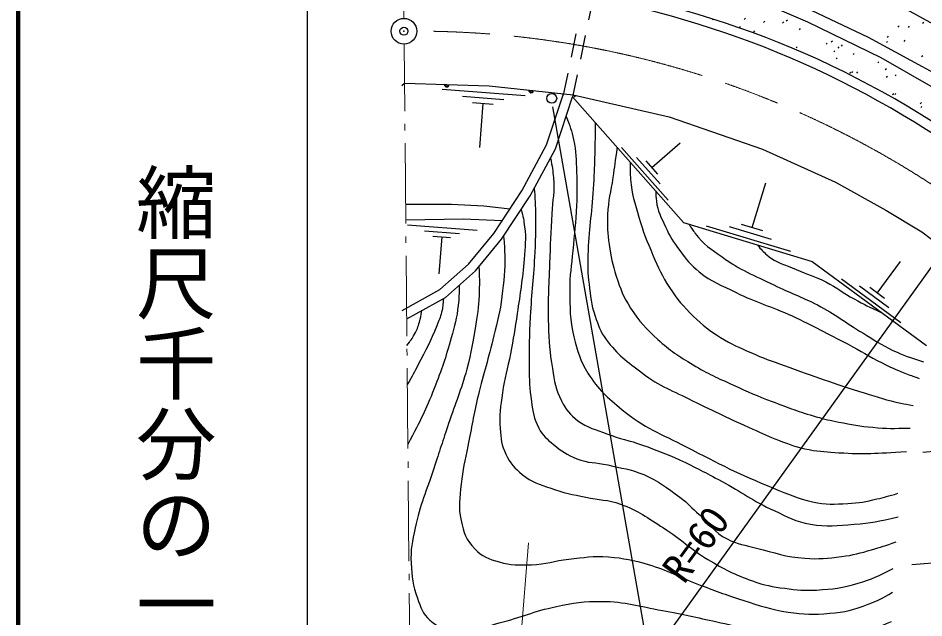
# Model space of a CAD drawing. Units: millimetres, scale not verified. Extents: x 40000 to 680000, y 20000 to 380000.
# Drawn here: x 40000 to 96384, y 262651 to 299974 of the extents above; entities that cross this region are included whole.
import ezdxf
from ezdxf.enums import TextEntityAlignment as Align

# ---------------------------------------------------------------- set-up
doc = ezdxf.new("R2010")
doc.units = ezdxf.units.MM
doc.header["$LTSCALE"] = 1000
doc.header["$PDMODE"] = 32
doc.header["$PDSIZE"] = 500
doc.linetypes.add('CHAIN', pattern=[18.5, 12, -1.5, 3.5, -1.5])
for name, color, linetype, lineweight in [('M-BGD', 7, 'Continuous', 25), ('M-BGD-HTXT', 7, 'Continuous', 13), ('M-BMK', 2, 'CHAIN', 13), ('M-BMK-SRVR', 3, 'Continuous', 25), ('M-STR-HTXT', 7, 'Continuous', 13), ('M-STR-STRC', 7, 'Continuous', 25), ('M-TTL', 2, 'Continuous', 140), ('M-TTL-BAND', 7, 'Continuous', 25)]:
    doc.layers.add(name, color=color, linetype=linetype, lineweight=lineweight)
doc.layers.add('M-OTRS', color=6, linetype='Continuous')
doc.styles.add('@ＭＳ ゴシック', font='')
doc.styles.add('ＭＳ ゴシック', font='')
doc.styles.get('@ＭＳ ゴシック').set_extended_font_data('@MS Gothic')
doc.styles.get('ＭＳ ゴシック').set_extended_font_data('MS Gothic')

msp = doc.modelspace()

# ---------------------------------------------------------------- linework, layer by layer
at = {"layer": 'M-BGD'}
for p, q in [((75792, 301231), (75510, 299863)), ((85203, 299894), (85273, 299965)), ((83218, 299867), (83237, 299886)), ((84901, 299373), (84971, 299443)), ((86408, 299710), (86479, 299781)), ((87586, 299663), (87657, 299733)), ((87819, 299805), (87890, 299876)), ((94766, 299421), (94837, 299492)), ((95426, 299393), (95496, 299463)), ((96302, 299657), (96372, 299728)), ((74724, 299004), (74421, 297534)), ((75308, 298883), (75005, 297414)), ((85794, 299109), (85865, 299180)), ((88641, 299250), (88712, 299321)), ((94119, 298778), (94190, 298848)), ((90298, 298344), (90368, 298415)), ((90619, 298495), (90690, 298565)), ((91251, 298233), (91322, 298304)), ((94048, 298455), (94119, 298526)), ((95154, 298522), (95225, 298593)), ((88434, 298119), (88505, 298190)), ((90774, 297869), (90845, 297940)), ((91040, 298114), (91110, 298185)), ((91979, 297711), (92049, 297781)), ((90925, 297443), (90996, 297513)), ((93508, 297183), (93579, 297254)), ((96242, 297586), (96313, 297656)), ((91768, 296538), (91839, 296609)), ((91895, 296575), (91965, 296645)), ((92209, 296556), (92280, 296626)), ((93984, 296770), (94054, 296841)), ((74219, 296555), (73937, 295186)), ((74803, 296435), (74520, 295066)), ((94042, 296295), (94113, 296365)), ((94597, 296384), (94667, 296455)), ((63895, 295784), (64050, 295929)), ((66397, 295552), (71560, 295164)), ((67662, 295111), (70243, 294917)), ((72892, 292080), (73951, 295256)), ((73446, 291842), (74520, 295066)), ((74550, 295210), (74684, 295046)), ((94440, 295218), (94511, 295289)), ((94569, 295213), (94639, 295284)), ((68281, 294718), (69572, 294621)), ((68926, 294670), (68720, 291916)), ((95314, 294321), (95323, 294330)), ((96155, 294647), (96226, 294718)), ((96184, 294406), (96255, 294476)), ((71366, 289218), (72892, 292080)), ((79450, 290672), (81205, 292222)), ((71882, 288911), (73446, 291842)), ((80465, 288639), (77558, 291930)), ((79958, 289656), (78504, 291301)), ((79814, 290261), (79087, 291083)), ((85695, 286936), (86543, 289734)), ((69609, 286567), (71366, 289218)), ((70091, 286208), (71882, 288911)), ((64240, 287109), (68582, 286783)), ((88107, 285442), (82860, 287031)), ((86351, 286737), (85039, 287135)), ((65304, 286738), (67475, 286575)), ((68030, 284672), (69609, 286567)), ((86901, 286189), (84277, 286983)), ((65825, 286408), (66910, 286327)), ((66368, 286367), (66194, 284052)), ((68463, 284254), (70091, 286208)), ((93471, 282865), (94919, 284832)), ((66257, 283086), (68030, 284672)), ((66607, 282593), (68463, 284254)), ((94953, 281016), (91265, 283731)), ((63898, 281783), (66257, 283086)), ((94212, 281941), (92368, 283298)), ((93932, 282526), (93010, 283205)), ((64188, 281258), (66607, 282593)), ((98798, 273148), (96324, 272947)), ((99110, 266227), (95639, 265945))]:
    msp.add_line(p, q, dxfattribs=at)
for points in [[(88746, 303716), (95093, 300639), (100479, 297671), (106167, 293756), (116883, 285842), (114960, 288480), (111415, 291118), (102100, 297657), (98033, 300076), (90889, 303716)], [(85861, 302150), (92923, 298798), (99874, 295006), (107513, 289716), (113448, 285265), (115757, 282641), (106771, 289098), (98830, 294580), (93719, 297493), (89158, 299718), (86548, 300845)]]:
    msp.add_lwpolyline(points, close=True, dxfattribs=at)
for points in [[(64050, 295929), (69316, 295758), (74550, 295210)], [(74520, 295066), (81418, 287259), (89432, 284831), (96549, 279594)], [(74550, 295210), (80536, 293823), (86339, 291813), (90877, 289759), (94011, 288021), (96246, 286674), (98672, 284840), (98844, 282730)], [(64120, 288396), (66974, 288397), (68981, 288290), (70631, 288108)], [(70130, 287353), (67702, 287456), (64130, 287402)]]:
    msp.add_lwpolyline(points, dxfattribs=at)
for centre, radius, start, end in [((65940, 245132), 57454, 54.77161, 83.2049), ((64757, 242926), 59340, 55.06476, 82.04425), ((66683, 295843), 150, 178.1407, 358.1407), ((66683, 295843), 120, 178.1407, 358.1407), ((66683, 295843), 100, 178.1407, 358.1407), ((66683, 295843), 100, 178.1407, 358.1407), ((66683, 295843), 100, 178.1407, 358.1407), ((66683, 295843), 100, 178.1407, 358.1407), ((71933, 295484), 150, 174.0322, 354.0322), ((71933, 295484), 120, 174.0322, 354.0322), ((71933, 295484), 100, 174.0322, 354.0322), ((71933, 295484), 100, 174.0322, 354.0322), ((71933, 295484), 100, 174.0322, 354.0322), ((71933, 295484), 100, 174.0322, 354.0322)]:
    msp.add_arc(centre, radius, start, end, dxfattribs=at)
for points, knots in [([(74117, 293857), (74371, 293215), (74444, 292992), (74576, 292417), (74753, 291643), (74734, 291187), (74764, 290393), (74794, 289585), (74796, 289131), (74764, 288323), (74720, 287217), (74616, 286602), (74529, 285499), (74452, 284543), (74326, 284010), (74340, 283051), (74357, 281907), (74318, 281242), (74599, 280133), (74831, 279221), (74976, 278687), (75470, 277886), (76111, 276845), (76673, 276386), (77611, 275603), (78990, 274453), (79996, 274127), (81588, 273297), (83672, 272211), (84849, 271607), (87025, 270720), (87957, 270340), (88479, 270101), (89460, 269873), (90294, 269679), (90794, 269733), (91649, 269767), (92360, 269795), (92755, 269892), (93449, 270049), (93964, 270166), (94146, 270215), (94755, 270402)], [0, 0, 0, 0, 1, 1, 1, 2, 2, 2, 3, 3, 3, 4, 4, 4, 5, 5, 5, 6, 6, 6, 7, 7, 7, 8, 8, 8, 9, 9, 9, 10, 10, 10, 11, 11, 11, 12, 12, 12, 13, 13, 13, 14, 14, 14, 14]), ([(75927, 293474), (75896, 291497), (75888, 290964), (75799, 289358), (75710, 287738), (75498, 286839), (75470, 285216), (75458, 284517), (75448, 284121), (75540, 283428), (75646, 282640), (75652, 282177), (75917, 281427), (76126, 280838), (76228, 280483), (76599, 279980), (77315, 279013), (77902, 278615), (78859, 277886), (79968, 277040), (80743, 276795), (81989, 276168), (83432, 275441), (84257, 275067), (85730, 274403), (86351, 274123), (86689, 273937), (87330, 273709), (88065, 273447), (88470, 273257), (89237, 273120), (89955, 272992), (90368, 272984), (91096, 272932), (92737, 272814), (93331, 272895), (95308, 273003)], [0, 0, 0, 0, 1, 1, 1, 2, 2, 2, 3, 3, 3, 4, 4, 4, 5, 5, 5, 6, 6, 6, 7, 7, 7, 8, 8, 8, 9, 9, 9, 10, 10, 10, 11, 11, 11, 12, 12, 12, 12]), ([(77285, 291937), (77158, 291019), (77126, 290788), (77023, 290052), (76896, 289151), (76727, 288655), (76694, 287746), (76667, 287019), (76686, 286607), (76788, 285887), (76899, 285103), (76990, 284663), (77235, 283910), (77497, 283104), (77676, 282649), (78129, 281933), (78669, 281080), (79083, 280668), (79823, 279980), (80595, 279263), (81111, 278950), (82012, 278403), (82954, 277832), (83529, 277593), (84530, 277133), (85454, 276707), (85978, 276479), (86930, 276121), (87996, 275720), (88588, 275475), (89684, 275168), (90229, 275015), (90539, 274943), (91096, 274838), (91919, 274683), (92380, 274585), (93214, 274509), (94111, 274426), (94441, 274438), (95520, 274462)], [0, 0, 0, 0, 1, 1, 1, 2, 2, 2, 3, 3, 3, 4, 4, 4, 5, 5, 5, 6, 6, 6, 7, 7, 7, 8, 8, 8, 9, 9, 9, 10, 10, 10, 11, 11, 11, 12, 12, 12, 13, 13, 13, 13]), ([(73135, 291259), (73260, 290702), (73282, 290513), (73328, 290029), (73411, 289163), (73263, 288674), (73222, 287805), (73166, 286592), (73120, 285912), (73081, 284698), (73034, 283210), (72958, 282375), (73011, 280886), (73048, 279821), (73082, 279220), (73258, 278168), (73392, 277363), (73446, 276880), (73823, 276156), (74112, 275600), (74345, 275297), (74846, 274921), (75463, 274457), (75927, 274388), (76647, 274109), (77496, 273779), (78014, 273713), (78870, 273403), (79778, 273074), (80287, 272886), (81165, 272485), (82205, 272009), (82767, 271697), (83777, 271161), (85075, 270472), (85722, 269932), (87060, 269326), (87918, 268937), (88388, 268627), (89319, 268478), (90367, 268311), (90979, 268393), (92037, 268478), (93124, 268566), (93527, 268658), (94790, 268937)], [0, 0, 0, 0, 1, 1, 1, 2, 2, 2, 3, 3, 3, 4, 4, 4, 5, 5, 5, 6, 6, 6, 7, 7, 7, 8, 8, 8, 9, 9, 9, 10, 10, 10, 11, 11, 11, 12, 12, 12, 13, 13, 13, 14, 14, 14, 15, 15, 15, 15]), ([(78106, 291007), (78086, 290514), (78100, 290352), (78129, 289935), (78195, 288996), (78392, 288487), (78647, 287581), (78912, 286638), (79122, 286125), (79518, 285228), (79875, 284415), (80060, 283942), (80553, 283204), (81057, 282450), (81384, 282047), (82036, 281416), (82638, 280832), (83021, 280545), (83730, 280098), (84425, 279659), (84864, 279496), (85613, 279156), (86402, 278799), (86868, 278650), (87683, 278356), (89621, 277659), (90706, 277262), (92672, 276650), (93556, 276375), (94048, 276201), (94955, 276015), (95248, 275955), (95349, 275931), (95708, 275874)], [0, 0, 0, 0, 1, 1, 1, 2, 2, 2, 3, 3, 3, 4, 4, 4, 5, 5, 5, 6, 6, 6, 7, 7, 7, 8, 8, 8, 9, 9, 9, 10, 10, 10, 11, 11, 11, 11]), ([(72132, 289379), (72177, 288780), (72181, 288614), (72199, 288123), (72237, 287061), (72211, 286465), (72163, 285404), (72093, 283830), (71954, 282954), (71881, 281380), (71825, 280168), (71793, 279488), (71811, 278274), (71823, 277431), (71826, 276954), (71952, 276121), (72052, 275456), (72089, 275052), (72411, 274462), (72668, 273990), (72914, 273780), (73328, 273438), (73839, 273016), (74164, 272809), (74776, 272555), (75490, 272260), (75965, 272346), (76717, 272167), (77592, 271959), (78112, 271916), (78941, 271567), (79900, 271164), (80360, 270770), (81200, 270155), (81708, 269783), (81929, 269496), (82400, 269079), (83073, 268483), (83324, 267959), (84130, 267561), (84802, 267228), (85238, 267179), (85966, 266996), (87127, 266703), (87771, 266447), (88966, 266360), (89861, 266296), (90370, 266358), (91260, 266466), (92004, 266557), (92410, 266686), (93131, 266890), (93731, 267060), (93937, 267129), (94649, 267384)], [0, 0, 0, 0, 1, 1, 1, 2, 2, 2, 3, 3, 3, 4, 4, 4, 5, 5, 5, 6, 6, 6, 7, 7, 7, 8, 8, 8, 9, 9, 9, 10, 10, 10, 11, 11, 11, 12, 12, 12, 13, 13, 13, 14, 14, 14, 15, 15, 15, 16, 16, 16, 17, 17, 17, 18, 18, 18, 18]), ([(79689, 289216), (79683, 288936), (79699, 288835), (79729, 288593), (79812, 287935), (80025, 287599), (80294, 286993), (80568, 286375), (80791, 286057), (81188, 285510), (81598, 284947), (81852, 284636), (82389, 284193), (83185, 283535), (83770, 283358), (84695, 282898), (86016, 282242), (86838, 282056), (88178, 281439), (89563, 280801), (90312, 280386), (91661, 279674), (92494, 279235), (92939, 278948), (93779, 278521), (94317, 278247), (94628, 278108), (95190, 277886), (95537, 277749), (95655, 277704), (96085, 277556)], [0, 0, 0, 0, 1, 1, 1, 2, 2, 2, 3, 3, 3, 4, 4, 4, 5, 5, 5, 6, 6, 6, 7, 7, 7, 8, 8, 8, 9, 9, 9, 10, 10, 10, 10]), ([(71320, 288062), (71447, 287580), (71473, 287415), (71528, 286993), (71631, 286214), (71552, 285765), (71493, 284981), (71393, 283651), (71259, 282912), (71069, 281592), (70928, 280609), (70829, 280062), (70646, 279086), (70466, 278132), (70286, 277612), (70151, 276650), (70031, 275788), (69947, 275294), (70010, 274426), (70056, 273792), (70083, 273408), (70363, 272838), (70644, 272266), (70892, 271968), (71387, 271567), (71981, 271086), (72435, 270986), (73152, 270720), (73980, 270413), (74479, 270347), (75340, 270155), (76177, 269969), (76689, 270028), (77494, 269732), (78617, 269318), (79166, 268891), (80176, 268249), (81291, 267542), (81798, 266969), (82930, 266290), (83966, 265668), (84579, 265353), (85718, 264948), (86478, 264679), (86933, 264603), (87731, 264490), (88496, 264380), (88935, 264338), (89707, 264384), (90726, 264445), (91307, 264516), (92284, 264807), (93173, 265072), (93512, 265235), (94473, 265725)], [0, 0, 0, 0, 1, 1, 1, 2, 2, 2, 3, 3, 3, 4, 4, 4, 5, 5, 5, 6, 6, 6, 7, 7, 7, 8, 8, 8, 9, 9, 9, 10, 10, 10, 11, 11, 11, 12, 12, 12, 13, 13, 13, 14, 14, 14, 15, 15, 15, 16, 16, 16, 17, 17, 17, 18, 18, 18, 18]), ([(81758, 287156), (81914, 286877), (81987, 286790), (82153, 286569), (82673, 285876), (83122, 285618), (83824, 285110), (84984, 284272), (85764, 284002), (87048, 283369), (88092, 282854), (88722, 282660), (89754, 282122), (90903, 281522), (91465, 281043), (92578, 280380), (93307, 279946), (93691, 279654), (94461, 279298), (95182, 278964), (95468, 278871), (96367, 278592)], [0, 0, 0, 0, 1, 1, 1, 2, 2, 2, 3, 3, 3, 4, 4, 4, 5, 5, 5, 6, 6, 6, 7, 7, 7, 7]), ([(70216, 286396), (70275, 285868), (70277, 285707), (70293, 285263), (70328, 284241), (70231, 283667), (70116, 282651), (70007, 281686), (69840, 281161), (69622, 280215), (69282, 278743), (68975, 277946), (68634, 276474), (68351, 275254), (68234, 274562), (67998, 273332), (67822, 272410), (67669, 271901), (67575, 270967), (67486, 270089), (67391, 269571), (67575, 268708), (67734, 267960), (67892, 267494), (68422, 266943), (68887, 266458), (69296, 266324), (69940, 266131), (70695, 265905), (71163, 265936), (71952, 265955), (72872, 265976), (73366, 266215), (74281, 266308), (75243, 266405), (75789, 266525), (76752, 266449), (77732, 266371), (78279, 266245), (79223, 265972), (80448, 265618), (81065, 265220), (82259, 264772), (83370, 264355), (83986, 264102), (85118, 263748), (86207, 263408), (86814, 263172), (87942, 263007), (88939, 262861), (89516, 262854), (90519, 262936), (91479, 263016), (92023, 263149), (92920, 263501), (93534, 263742), (93771, 263856), (94437, 264242)], [0, 0, 0, 0, 1, 1, 1, 2, 2, 2, 3, 3, 3, 4, 4, 4, 5, 5, 5, 6, 6, 6, 7, 7, 7, 8, 8, 8, 9, 9, 9, 10, 10, 10, 11, 11, 11, 12, 12, 12, 13, 13, 13, 14, 14, 14, 15, 15, 15, 16, 16, 16, 17, 17, 17, 18, 18, 18, 19, 19, 19, 19]), ([(86020, 285865), (86253, 285557), (86368, 285455), (86624, 285228), (87215, 284705), (87717, 284658), (88437, 284334), (89146, 284014), (89577, 283909), (90272, 283557), (90989, 283194), (91331, 282882), (92037, 282498), (92700, 282137), (92935, 282027), (93769, 281640)], [0, 0, 0, 0, 1, 1, 1, 2, 2, 2, 3, 3, 3, 4, 4, 4, 5, 5, 5, 5]), ([(68679, 284513), (68718, 283805), (68720, 283594), (68704, 283004), (68682, 282187), (68622, 281729), (68492, 280921), (68317, 279824), (68216, 279206), (67928, 278133), (67565, 276785), (67236, 276069), (66798, 274744), (66438, 273655), (66230, 273048), (65880, 271955), (65418, 270510), (65017, 269736), (64715, 268249), (64544, 267406), (64409, 266919), (64468, 266060), (64527, 265194), (64551, 264684), (64857, 263872), (65072, 263300), (65171, 262914), (65633, 262513), (66207, 262014), (66680, 261876), (67433, 261772), (68427, 261633), (68967, 262088), (69940, 262336), (71343, 262696), (72089, 263055), (73505, 263360), (74590, 263594), (75219, 263681), (76329, 263678), (77821, 263673), (78637, 263371), (80106, 263113), (81438, 262879), (82170, 262680), (83495, 262407), (84914, 262114), (85685, 261770), (87130, 261666), (89152, 261519), (90353, 261261), (92319, 261754), (93136, 261959), (93486, 262040), (94367, 262425)], [0, 0, 0, 0, 1, 1, 1, 2, 2, 2, 3, 3, 3, 4, 4, 4, 5, 5, 5, 6, 6, 6, 7, 7, 7, 8, 8, 8, 9, 9, 9, 10, 10, 10, 11, 11, 11, 12, 12, 12, 13, 13, 13, 14, 14, 14, 15, 15, 15, 16, 16, 16, 17, 17, 17, 18, 18, 18, 18]), ([(67460, 283357), (67458, 282770), (67444, 282587), (67393, 282097), (67309, 281292), (67184, 280848), (66963, 280070), (66607, 278822), (66379, 278129), (65903, 276922), (65352, 275524), (65094, 275050), (64261, 273444)], [0, 0, 0, 0, 1, 1, 1, 2, 2, 2, 3, 3, 3, 4, 4, 4, 4]), ([(66474, 282520), (66449, 282134), (66439, 282003), (66364, 281682), (66283, 281335), (66191, 281153), (66057, 280822), (65663, 279856), (65391, 279335), (64905, 278411), (64647, 277921), (64562, 277758), (64226, 277167)], [0, 0, 0, 0, 1, 1, 1, 2, 2, 2, 3, 3, 3, 4, 4, 4, 4]), ([(64203, 279608), (64439, 279910), (64521, 280012), (64675, 280300), (64824, 280580), (64894, 280748), (64982, 281053), (65062, 281328), (65078, 281439), (65122, 281774)], [0, 0, 0, 0, 1, 1, 1, 2, 2, 2, 3, 3, 3, 3])]:
    msp.add_open_spline(points, degree=3, knots=knots, dxfattribs=at)
at = {"layer": 'M-BGD-HTXT'}
for p, q in [((64012, 299959), (63975, 303829)), ((64066, 294186), (64027, 298360)), ((64077, 292987), (64073, 293387)), ((64132, 287187), (64085, 292187)), ((64143, 285987), (64139, 286387)), ((64198, 280187), (64151, 285187)), ((64209, 278987), (64205, 279387)), ((64263, 273187), (64216, 278187)), ((64275, 271987), (64271, 272387)), ((64329, 266188), (64282, 271188)), ((64341, 264988), (64337, 265388)), ((64395, 259188), (64348, 264188))]:
    msp.add_line(p, q, dxfattribs=at)
at = {"layer": 'M-BMK'}
msp.add_arc((64765, 240365), 58799, 54.33359, 89.94706, dxfattribs=at)
at = {"layer": 'M-BMK-SRVR'}
msp.add_line((99320, 287938), (80347, 261543), dxfattribs=at)
msp.add_circle((64019, 299159), 800, dxfattribs=at)
at = {"layer": 'M-OTRS'}
msp.add_point((64019, 299159), dxfattribs=at)
msp.add_point((64019, 299159), dxfattribs=at)
at = {"layer": 'M-STR-HTXT'}
msp.add_line((71779, 267325), (70576, 252921), dxfattribs=at)
at = {"layer": 'M-STR-STRC'}
msp.add_line((82333, 242942), (73295, 294451), dxfattribs=at)
msp.add_circle((73221, 294979), 305, dxfattribs=at)
at = {"layer": 'M-TTL'}
msp.add_line((40000, 380000), (40000, 20000), dxfattribs=at)
at = {"layer": 'M-TTL-BAND'}
msp.add_line((58000, 370000), (58000, 20000), dxfattribs=at)

# ---------------------------------------------------------------- texts
at = {"layer": 'M-BMK-SRVR', "style": 'ＭＳ ゴシック'}
msp.add_text('R=60', height=1833, rotation=53.896, dxfattribs=at).set_placement((80712, 265222), align=Align.MIDDLE_LEFT)
at = {"layer": 'M-TTL-BAND', "style": '@ＭＳ ゴシック'}
msp.add_text('縮尺千分の一', height=3666, rotation=270, dxfattribs=at).set_placement((49777, 261030), align=Align.MIDDLE_RIGHT)

doc.saveas('drawing.dxf')
